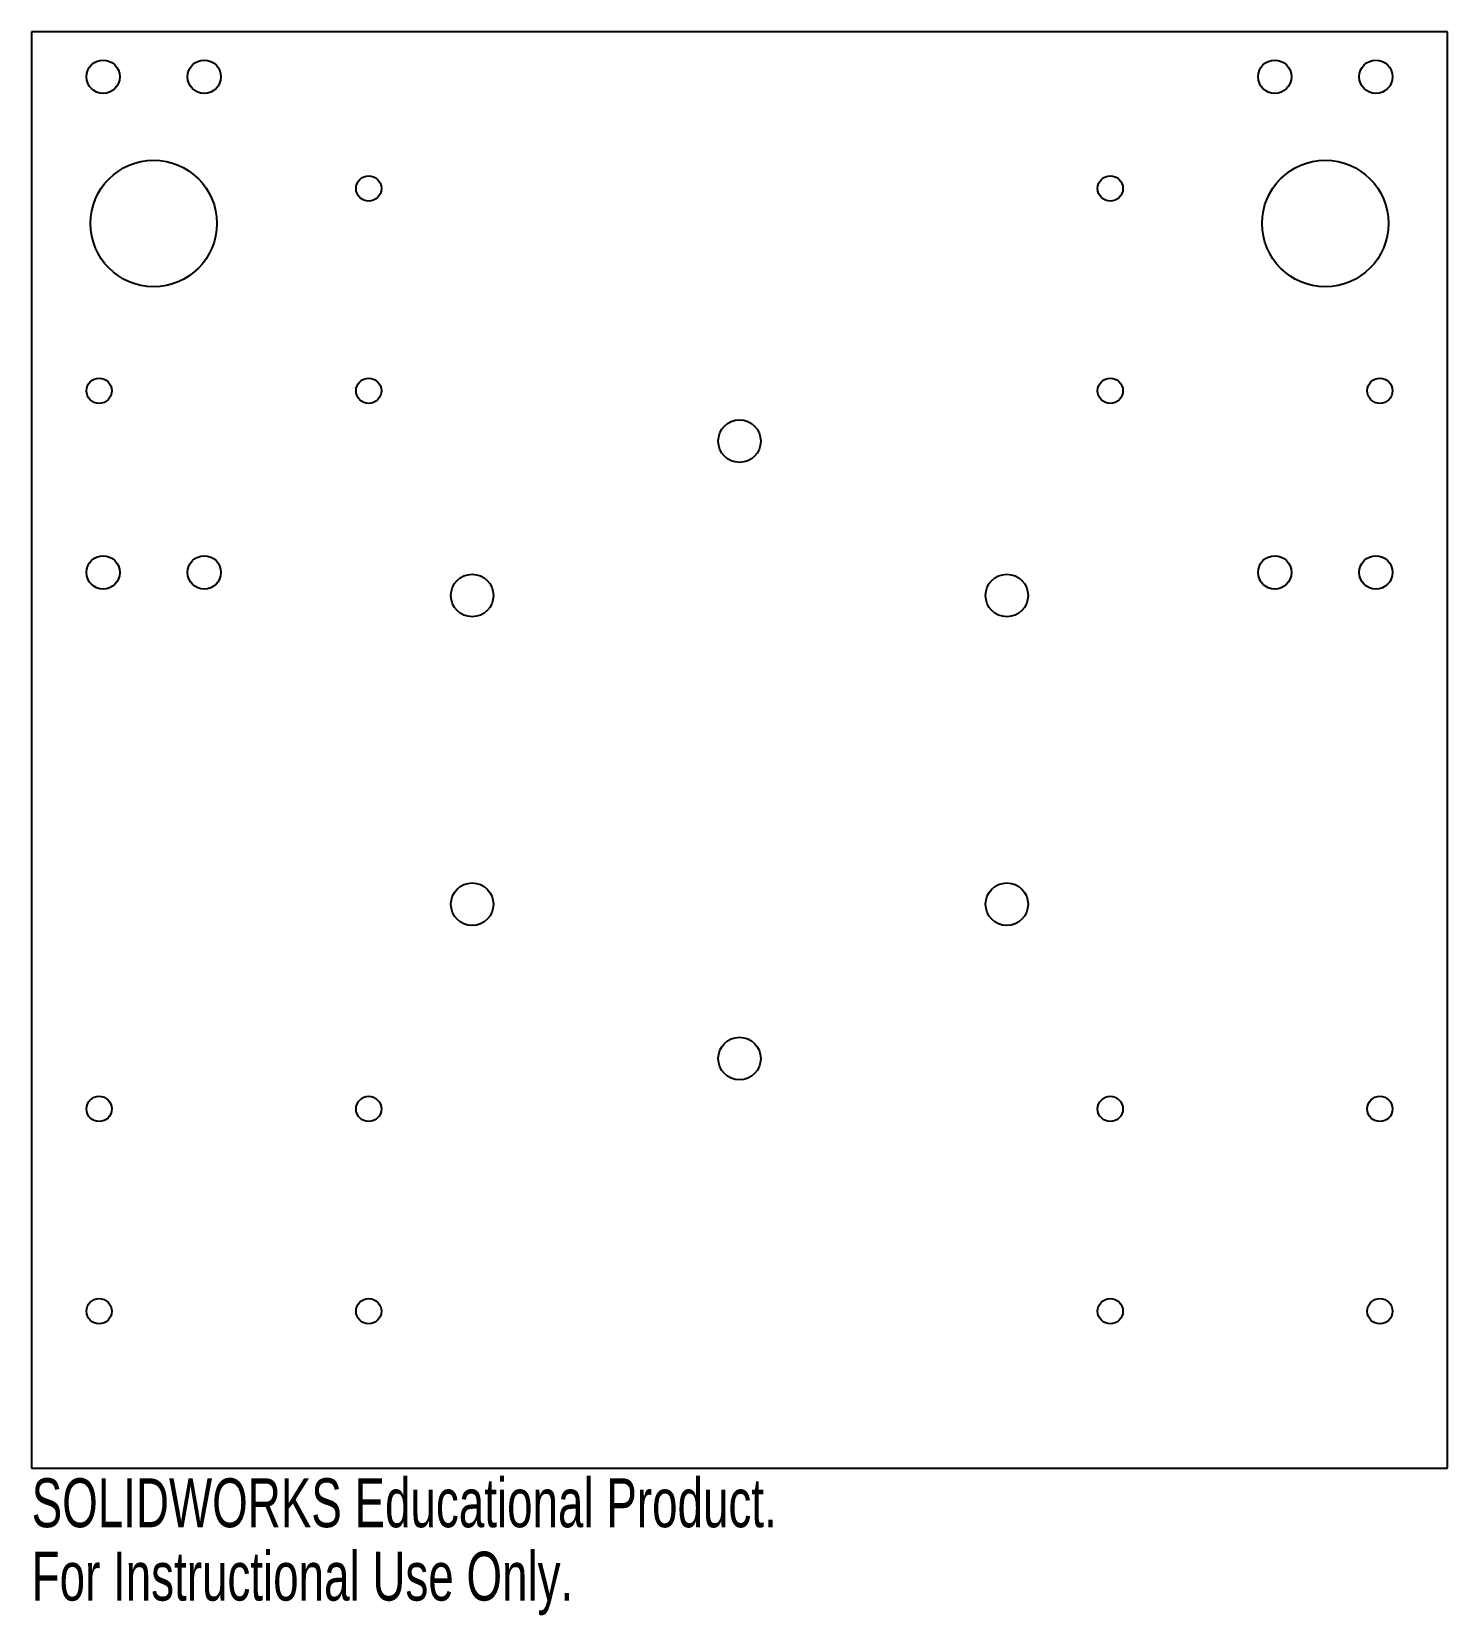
# Model space of a CAD drawing. Header units: millimetres. Extents: x -70 to 70, y -86 to 71.
import ezdxf

# ---------------------------------------------------------------- set-up
doc = ezdxf.new("R2010")
doc.units = ezdxf.units.MM
doc.styles.add('SLDTEXTSTYLE0', font='TXT', dxfattribs={"width": 0.7})

msp = doc.modelspace()

# ---------------------------------------------------------------- linework, layer by layer
at = {"color": 7, "linetype": 'Continuous', "lineweight": 25}
for p, q in [((70, 71), (-70, 71)), ((-70, 71), (-70, -71)), ((70, -71), (70, 71)), ((-70, -71), (70, -71))]:
    msp.add_line(p, q, dxfattribs=at)
for centre, radius in [((-62.93, 66.54), 1.65), ((-52.93, 66.54), 1.65), ((52.93, 66.54), 1.65), ((62.93, 66.54), 1.65), ((-57.93, 52.04), 6.25), ((57.93, 52.04), 6.25), ((-36.67, 55.5), 1.25), ((36.67, 55.5), 1.25), ((-63.33, 35.5), 1.25), ((-36.67, 35.5), 1.25), ((36.67, 35.5), 1.25), ((63.33, 35.5), 1.25), ((0, 30.52), 2.1), ((-62.93, 17.54), 1.65), ((-52.93, 17.54), 1.65), ((52.93, 17.54), 1.65), ((62.93, 17.54), 1.65), ((-26.44, 15.26), 2.1), ((26.44, 15.26), 2.1), ((-26.44, -15.26), 2.1), ((26.44, -15.26), 2.1), ((0, -30.52), 2.1), ((-63.33, -35.5), 1.25), ((-36.67, -35.5), 1.25), ((36.67, -35.5), 1.25), ((63.33, -35.5), 1.25), ((-63.33, -55.5), 1.25), ((-36.67, -55.5), 1.25), ((36.67, -55.5), 1.25), ((63.33, -55.5), 1.25)]:
    msp.add_circle(centre, radius, dxfattribs=at)

# ---------------------------------------------------------------- texts
at = {"color": 7, "linetype": 'Continuous', "char_height": 4.8336, "attachment_point": 1, "style": 'SLDTEXTSTYLE0'}
for s, insert in [('SOLIDWORKS Educational Product.', (-70, -72.02)), ('For Instructional Use Only.', (-70, -79.27))]:
    msp.add_mtext(s, dxfattribs=dict(at, insert=insert))

doc.saveas('drawing.dxf')
